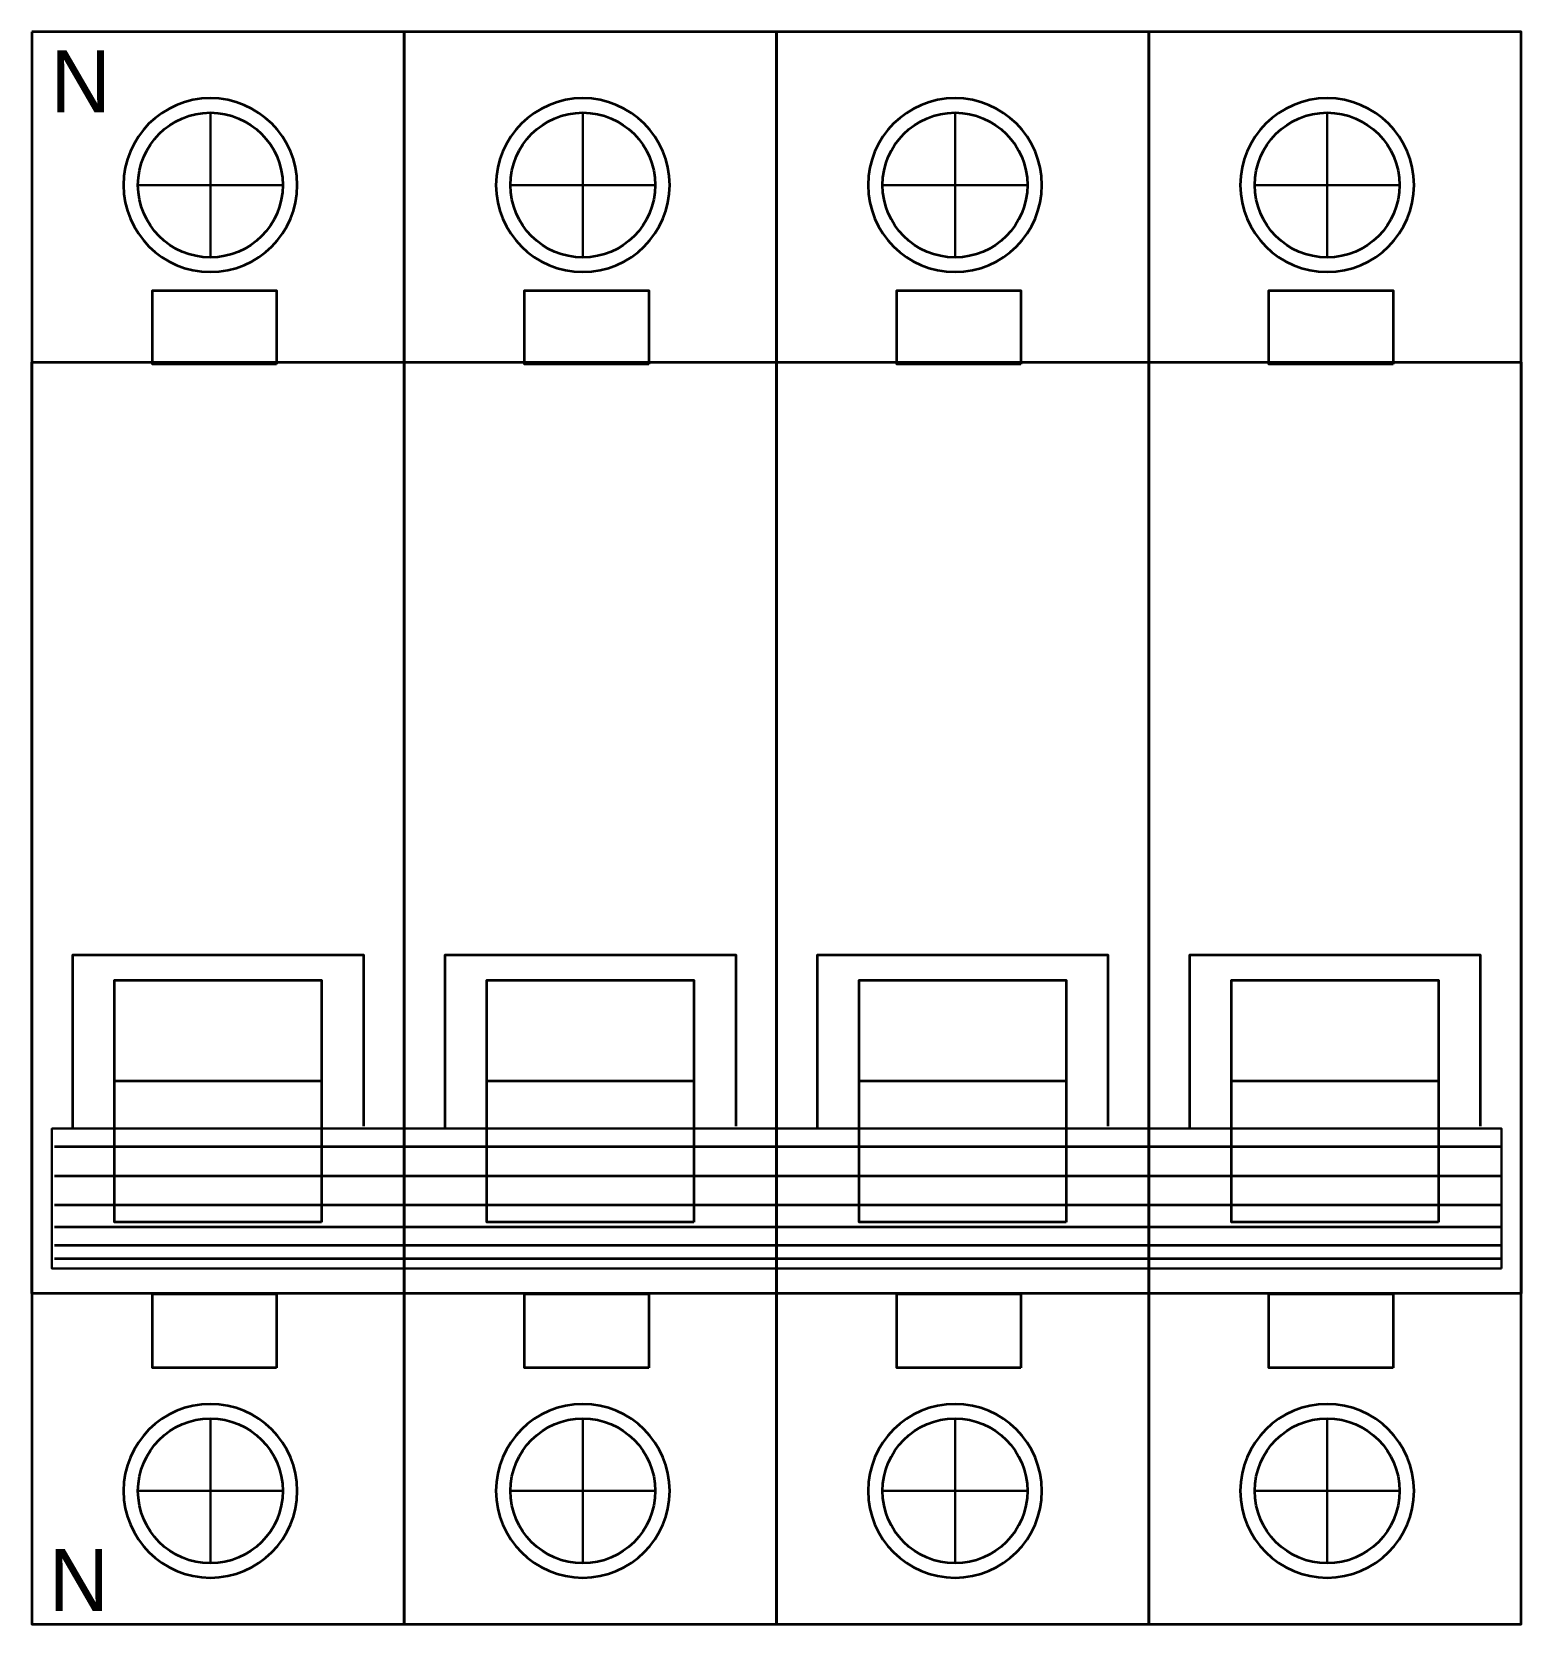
# Model space of a CAD drawing. Header units: inches. Extents: x -0.8 to 71.2, y -76.6 to 0.4.
import ezdxf

# ---------------------------------------------------------------- set-up
doc = ezdxf.new("R2010")
doc.units = ezdxf.units.IN
doc.header["$MEASUREMENT"] = 0
doc.layers.add('Layer 1', color=7, linetype='Continuous')

# ---------------------------------------------------------------- blocks, each defined once
blk = doc.blocks.new('block 3')
at = {"layer": 'Layer 1', "lineweight": 0}
blk.add_lwpolyline([(92.982, 0), (92.982, -77), (110.982, -77), (110.982, 0), (92.982, 0)], dxfattribs=at)
blk = doc.blocks.new('block 4')
at = {"layer": 'Layer 1', "color": 7, "lineweight": 35}
blk.add_lwpolyline([(92.982, 0), (92.982, -77), (110.982, -77), (110.982, 0), (92.982, 0)], dxfattribs=at)
blk = doc.blocks.new('block 2')
at = {"layer": 'Layer 1'}
for name in ['block 3', 'block 4']:
    blk.add_blockref(name, (0, 0), dxfattribs=at)
blk = doc.blocks.new('block 6')
at = {"layer": 'Layer 1', "lineweight": 0}
blk.add_lwpolyline([(110.982, 0), (110.982, -77), (128.982, -77), (128.982, 0), (110.982, 0)], dxfattribs=at)
blk = doc.blocks.new('block 7')
at = {"layer": 'Layer 1', "color": 7, "lineweight": 35}
blk.add_lwpolyline([(110.982, 0), (110.982, -77), (128.982, -77), (128.982, 0), (110.982, 0)], dxfattribs=at)
blk = doc.blocks.new('block 5')
at = {"layer": 'Layer 1'}
for name in ['block 6', 'block 7']:
    blk.add_blockref(name, (0, 0), dxfattribs=at)
blk = doc.blocks.new('block 9')
at = {"layer": 'Layer 1', "lineweight": 0}
blk.add_lwpolyline([(128.982, 0), (128.982, -77), (146.982, -77), (146.982, 0), (128.982, 0)], dxfattribs=at)
blk = doc.blocks.new('block 10')
at = {"layer": 'Layer 1', "color": 7, "lineweight": 35}
blk.add_lwpolyline([(128.982, 0), (128.982, -77), (146.982, -77), (146.982, 0), (128.982, 0)], dxfattribs=at)
blk = doc.blocks.new('block 8')
at = {"layer": 'Layer 1'}
for name in ['block 9', 'block 10']:
    blk.add_blockref(name, (0, 0), dxfattribs=at)
blk = doc.blocks.new('block 12')
at = {"layer": 'Layer 1', "lineweight": 0}
blk.add_lwpolyline([(146.981, 0), (146.981, -77), (164.981, -77), (164.981, 0), (146.981, 0)], dxfattribs=at)
blk = doc.blocks.new('block 13')
at = {"layer": 'Layer 1', "color": 7, "lineweight": 35}
blk.add_lwpolyline([(146.981, 0), (146.981, -77), (164.981, -77), (164.981, 0), (146.981, 0)], dxfattribs=at)
blk = doc.blocks.new('block 11')
at = {"layer": 'Layer 1'}
for name in ['block 12', 'block 13']:
    blk.add_blockref(name, (0, 0), dxfattribs=at)
blk = doc.blocks.new('block 14')
at = {"layer": 'Layer 1', "color": 7, "lineweight": 30}
for points in [[(119.619, -3.908), (119.619, -10.908)], [(116.12, -7.408), (123.12, -7.408)]]:
    blk.add_lwpolyline(points, dxfattribs=at)
blk = doc.blocks.new('block 15')
at = {"layer": 'Layer 1', "color": 7, "lineweight": 30}
for points in [[(119.619, -67.056), (119.619, -74.056)], [(116.12, -70.556), (123.12, -70.556)]]:
    blk.add_lwpolyline(points, dxfattribs=at)
blk = doc.blocks.new('block 17')
at = {"layer": 'Layer 1', "color": 7, "lineweight": 30}
for points in [[(101.613, -3.908), (101.613, -10.908)], [(98.113, -7.408), (105.113, -7.408)]]:
    blk.add_lwpolyline(points, dxfattribs=at)
blk = doc.blocks.new('block 16')
at = {"layer": 'Layer 1', "color": 7, "lineweight": 35}
for points, knots in [([(101.614, -11.609), (99.298, -11.609), (97.413, -9.724), (97.413, -7.408), (97.413, -5.093), (99.298, -3.208), (101.614, -3.208), (103.929, -3.208), (105.813, -5.093), (105.813, -7.408), (105.813, -9.724), (103.929, -11.609), (101.614, -11.609), (101.614, -11.609), (101.614, -11.609), (101.614, -11.609)], [0, 0, 0, 0, 1, 1, 1, 2, 2, 2, 3, 3, 3, 4, 4, 4, 5, 5, 5, 5]), ([(98.113, -7.409), (98.113, -9.342), (99.68, -10.908), (101.613, -10.908), (103.546, -10.908), (105.113, -9.342), (105.113, -7.409), (105.113, -5.475), (103.546, -3.908), (101.613, -3.908), (99.68, -3.908), (98.113, -5.475), (98.113, -7.409)], [0, 0, 0, 0, 1, 1, 1, 2, 2, 2, 3, 3, 3, 4, 4, 4, 4])]:
    blk.add_open_spline(points, degree=3, knots=knots, dxfattribs=at)
at = {"layer": 'Layer 1'}
blk.add_blockref('block 17', (0, 0), dxfattribs=at)
blk = doc.blocks.new('block 19')
at = {"layer": 'Layer 1', "color": 7, "lineweight": 30}
for points in [[(101.613, -67.056), (101.613, -74.056)], [(98.113, -70.556), (105.113, -70.556)]]:
    blk.add_lwpolyline(points, dxfattribs=at)
blk = doc.blocks.new('block 18')
at = {"layer": 'Layer 1', "color": 7, "lineweight": 35}
for points, knots in [([(101.613, -74.756), (99.297, -74.756), (97.413, -72.872), (97.413, -70.555), (97.413, -68.24), (99.297, -66.356), (101.613, -66.356), (103.929, -66.356), (105.813, -68.24), (105.813, -70.555), (105.813, -72.872), (103.929, -74.756), (101.613, -74.756), (101.613, -74.756), (101.613, -74.756), (101.613, -74.756)], [0, 0, 0, 0, 1, 1, 1, 2, 2, 2, 3, 3, 3, 4, 4, 4, 5, 5, 5, 5]), ([(98.113, -70.556), (98.113, -72.489), (99.68, -74.056), (101.613, -74.056), (103.546, -74.056), (105.113, -72.489), (105.113, -70.556), (105.113, -68.623), (103.546, -67.056), (101.613, -67.056), (99.68, -67.056), (98.113, -68.623), (98.113, -70.556)], [0, 0, 0, 0, 1, 1, 1, 2, 2, 2, 3, 3, 3, 4, 4, 4, 4])]:
    blk.add_open_spline(points, degree=3, knots=knots, dxfattribs=at)
at = {"layer": 'Layer 1'}
blk.add_blockref('block 19', (0, 0), dxfattribs=at)
blk = doc.blocks.new('block 20')
at = {"layer": 'Layer 1', "color": 7, "lineweight": 30}
for points in [[(137.611, -3.908), (137.611, -10.908)], [(134.111, -7.408), (141.111, -7.408)]]:
    blk.add_lwpolyline(points, dxfattribs=at)
blk = doc.blocks.new('block 21')
at = {"layer": 'Layer 1', "color": 7, "lineweight": 30}
for points in [[(137.611, -67.056), (137.611, -74.056)], [(134.111, -70.556), (141.111, -70.556)]]:
    blk.add_lwpolyline(points, dxfattribs=at)
blk = doc.blocks.new('block 22')
at = {"layer": 'Layer 1', "color": 7, "lineweight": 30}
for points in [[(137.611, -3.908), (137.611, -10.908)], [(134.111, -7.408), (141.111, -7.408)]]:
    blk.add_lwpolyline(points, dxfattribs=at)
blk = doc.blocks.new('block 23')
at = {"layer": 'Layer 1', "color": 7, "lineweight": 30}
for points in [[(137.611, -67.056), (137.611, -74.056)], [(134.111, -70.556), (141.111, -70.556)]]:
    blk.add_lwpolyline(points, dxfattribs=at)
blk = doc.blocks.new('block 24')
at = {"layer": 'Layer 1', "color": 7, "lineweight": 30}
for points in [[(155.603, -3.908), (155.603, -10.908)], [(152.103, -7.408), (159.103, -7.408)]]:
    blk.add_lwpolyline(points, dxfattribs=at)
blk = doc.blocks.new('block 25')
at = {"layer": 'Layer 1', "color": 7, "lineweight": 30}
for points in [[(155.603, -67.056), (155.603, -74.056)], [(152.103, -70.556), (159.103, -70.556)]]:
    blk.add_lwpolyline(points, dxfattribs=at)
blk = doc.blocks.new('block 26')
at = {"layer": 'Layer 1', "color": 7, "lineweight": 30}
for points in [[(155.603, -3.908), (155.603, -10.908)], [(152.103, -7.408), (159.103, -7.408)]]:
    blk.add_lwpolyline(points, dxfattribs=at)
blk = doc.blocks.new('block 27')
at = {"layer": 'Layer 1', "color": 7, "lineweight": 30}
for points in [[(155.603, -67.056), (155.603, -74.056)], [(152.103, -70.556), (159.103, -70.556)]]:
    blk.add_lwpolyline(points, dxfattribs=at)
blk = doc.blocks.new('block 28')
at = {"layer": 'Layer 1', "color": 7, "lineweight": 35}
for points in [[(94.075, -53.905), (164.042, -53.905)], [(94.075, -55.316), (164.042, -55.316)], [(94.075, -56.727), (164.042, -56.727)], [(94.075, -57.785), (164.042, -57.785)], [(94.075, -58.677), (164.042, -58.677)], [(94.075, -59.321), (164.042, -59.321)]]:
    blk.add_lwpolyline(points, dxfattribs=at)
blk = doc.blocks.new('block 29')
at = {"layer": 'Layer 1', "color": 7, "lineweight": 35}
for points in [[(104.813, -16.078), (98.813, -16.078), (98.813, -12.513), (104.813, -12.513), (104.813, -16.078)], [(122.804, -16.078), (116.804, -16.078), (116.804, -12.513), (122.804, -12.513), (122.804, -16.078)], [(140.796, -16.078), (134.796, -16.078), (134.796, -12.513), (140.796, -12.513), (140.796, -16.078)], [(158.788, -16.078), (152.788, -16.078), (152.788, -12.513), (158.788, -12.513), (158.788, -16.078)], [(104.813, -64.6), (98.813, -64.6), (98.813, -61.034), (104.813, -61.034), (104.813, -64.6)], [(122.804, -64.6), (116.804, -64.6), (116.804, -61.034), (122.804, -61.034), (122.804, -64.6)], [(140.796, -64.6), (134.796, -64.6), (134.796, -61.034), (140.796, -61.034), (140.796, -64.6)], [(158.788, -64.6), (152.788, -64.6), (152.788, -61.034), (158.788, -61.034), (158.788, -64.6)]]:
    blk.add_lwpolyline(points, dxfattribs=at)

msp = doc.modelspace()

# ---------------------------------------------------------------- linework, layer by layer
at = {"layer": 'Layer 1', "color": 7, "lineweight": 35}
for points in [[(17.234, -60.613), (-0.766, -60.613), (-0.766, -15.566), (17.234, -15.566), (17.234, -60.613)], [(35.234, -60.613), (17.234, -60.613), (17.234, -15.566), (35.234, -15.566), (35.234, -60.613)], [(53.233, -60.613), (35.233, -60.613), (35.233, -15.566), (53.233, -15.566), (53.233, -60.613)], [(71.233, -60.613), (53.233, -60.613), (53.233, -15.566), (71.233, -15.566), (71.233, -60.613)], [(1.218, -52.63), (1.218, -44.224), (15.26, -44.224), (15.26, -52.51)], [(19.218, -52.63), (19.218, -44.224), (33.26, -44.224), (33.26, -52.51)], [(37.217, -52.63), (37.217, -44.224), (51.259, -44.224), (51.259, -52.51)], [(55.217, -52.63), (55.217, -44.224), (69.259, -44.224), (69.259, -52.51)], [(13.234, -57.162), (3.234, -57.162), (3.234, -45.455), (13.234, -45.455), (13.234, -57.162)], [(31.234, -57.162), (21.234, -57.162), (21.234, -45.455), (31.234, -45.455), (31.234, -57.162)], [(49.233, -57.162), (39.233, -57.162), (39.233, -45.455), (49.233, -45.455), (49.233, -57.162)], [(67.233, -57.162), (57.233, -57.162), (57.233, -45.455), (67.233, -45.455), (67.233, -57.162)], [(3.195, -50.328), (13.167, -50.328)], [(21.195, -50.328), (31.167, -50.328)], [(39.194, -50.328), (49.166, -50.328)], [(57.194, -50.328), (67.166, -50.328)], [(1.431, -56.325), (14.931, -56.325)]]:
    msp.add_lwpolyline(points, dxfattribs=at)
at = {"layer": 'Layer 1', "color": 7, "lineweight": 30}
msp.add_lwpolyline([(70.288, -59.406), (0.203, -59.406), (0.203, -52.634), (70.288, -52.634), (70.288, -59.406)], dxfattribs=at)
at = {"layer": 'Layer 1', "color": 7, "lineweight": 35}
for points, knots in [([(25.871, -11.207), (23.556, -11.207), (21.671, -9.322), (21.671, -7.006), (21.671, -4.691), (23.556, -2.806), (25.871, -2.806), (28.187, -2.806), (30.072, -4.691), (30.072, -7.006), (30.072, -9.322), (28.187, -11.207), (25.871, -11.207), (25.871, -11.207), (25.871, -11.207), (25.871, -11.207)], [0, 0, 0, 0, 1, 1, 1, 2, 2, 2, 3, 3, 3, 4, 4, 4, 5, 5, 5, 5]), ([(43.863, -11.207), (41.547, -11.207), (39.663, -9.322), (39.663, -7.006), (39.663, -4.691), (41.547, -2.806), (43.863, -2.806), (46.179, -2.806), (48.063, -4.691), (48.063, -7.006), (48.063, -9.322), (46.179, -11.207), (43.863, -11.207), (43.863, -11.207), (43.863, -11.207), (43.863, -11.207)], [0, 0, 0, 0, 1, 1, 1, 2, 2, 2, 3, 3, 3, 4, 4, 4, 5, 5, 5, 5]), ([(43.863, -11.207), (41.547, -11.207), (39.663, -9.322), (39.663, -7.006), (39.663, -4.691), (41.547, -2.806), (43.863, -2.806), (46.179, -2.806), (48.063, -4.691), (48.063, -7.006), (48.063, -9.322), (46.179, -11.207), (43.863, -11.207), (43.863, -11.207), (43.863, -11.207), (43.863, -11.207)], [0, 0, 0, 0, 1, 1, 1, 2, 2, 2, 3, 3, 3, 4, 4, 4, 5, 5, 5, 5]), ([(61.855, -11.207), (59.539, -11.207), (57.654, -9.322), (57.654, -7.006), (57.654, -4.691), (59.539, -2.806), (61.855, -2.806), (64.17, -2.806), (66.055, -4.691), (66.055, -7.006), (66.055, -9.322), (64.17, -11.207), (61.855, -11.207), (61.855, -11.207), (61.855, -11.207), (61.855, -11.207)], [0, 0, 0, 0, 1, 1, 1, 2, 2, 2, 3, 3, 3, 4, 4, 4, 5, 5, 5, 5]), ([(61.855, -11.207), (59.539, -11.207), (57.654, -9.322), (57.654, -7.006), (57.654, -4.691), (59.539, -2.806), (61.855, -2.806), (64.17, -2.806), (66.055, -4.691), (66.055, -7.006), (66.055, -9.322), (64.17, -11.207), (61.855, -11.207), (61.855, -11.207), (61.855, -11.207), (61.855, -11.207)], [0, 0, 0, 0, 1, 1, 1, 2, 2, 2, 3, 3, 3, 4, 4, 4, 5, 5, 5, 5]), ([(22.371, -7.006), (22.371, -8.939), (23.938, -10.506), (25.871, -10.506), (27.804, -10.506), (29.371, -8.939), (29.371, -7.006), (29.371, -5.073), (27.804, -3.506), (25.871, -3.506), (23.938, -3.506), (22.371, -5.073), (22.371, -7.006)], [0, 0, 0, 0, 1, 1, 1, 2, 2, 2, 3, 3, 3, 4, 4, 4, 4]), ([(40.363, -7.006), (40.363, -8.939), (41.93, -10.506), (43.863, -10.506), (45.796, -10.506), (47.363, -8.939), (47.363, -7.006), (47.363, -5.073), (45.796, -3.506), (43.863, -3.506), (41.93, -3.506), (40.363, -5.073), (40.363, -7.006)], [0, 0, 0, 0, 1, 1, 1, 2, 2, 2, 3, 3, 3, 4, 4, 4, 4]), ([(40.363, -7.006), (40.363, -8.939), (41.93, -10.506), (43.863, -10.506), (45.796, -10.506), (47.363, -8.939), (47.363, -7.006), (47.363, -5.073), (45.796, -3.506), (43.863, -3.506), (41.93, -3.506), (40.363, -5.073), (40.363, -7.006)], [0, 0, 0, 0, 1, 1, 1, 2, 2, 2, 3, 3, 3, 4, 4, 4, 4]), ([(58.355, -7.006), (58.355, -8.939), (59.922, -10.506), (61.854, -10.506), (63.788, -10.506), (65.355, -8.939), (65.355, -7.006), (65.355, -5.073), (63.788, -3.506), (61.854, -3.506), (59.922, -3.506), (58.355, -5.073), (58.355, -7.006)], [0, 0, 0, 0, 1, 1, 1, 2, 2, 2, 3, 3, 3, 4, 4, 4, 4]), ([(58.355, -7.006), (58.355, -8.939), (59.922, -10.506), (61.854, -10.506), (63.788, -10.506), (65.355, -8.939), (65.355, -7.006), (65.355, -5.073), (63.788, -3.506), (61.854, -3.506), (59.922, -3.506), (58.355, -5.073), (58.355, -7.006)], [0, 0, 0, 0, 1, 1, 1, 2, 2, 2, 3, 3, 3, 4, 4, 4, 4]), ([(25.871, -74.354), (23.556, -74.354), (21.671, -72.47), (21.671, -70.154), (21.671, -67.838), (23.556, -65.954), (25.871, -65.954), (28.187, -65.954), (30.072, -67.838), (30.072, -70.154), (30.072, -72.47), (28.187, -74.354), (25.871, -74.354), (25.871, -74.354), (25.871, -74.354), (25.871, -74.354)], [0, 0, 0, 0, 1, 1, 1, 2, 2, 2, 3, 3, 3, 4, 4, 4, 5, 5, 5, 5]), ([(43.863, -74.354), (41.547, -74.354), (39.663, -72.47), (39.663, -70.154), (39.663, -67.838), (41.547, -65.954), (43.863, -65.954), (46.179, -65.954), (48.063, -67.838), (48.063, -70.154), (48.063, -72.47), (46.179, -74.354), (43.863, -74.354), (43.863, -74.354), (43.863, -74.354), (43.863, -74.354)], [0, 0, 0, 0, 1, 1, 1, 2, 2, 2, 3, 3, 3, 4, 4, 4, 5, 5, 5, 5]), ([(43.863, -74.354), (41.547, -74.354), (39.663, -72.47), (39.663, -70.154), (39.663, -67.838), (41.547, -65.954), (43.863, -65.954), (46.179, -65.954), (48.063, -67.838), (48.063, -70.154), (48.063, -72.47), (46.179, -74.354), (43.863, -74.354), (43.863, -74.354), (43.863, -74.354), (43.863, -74.354)], [0, 0, 0, 0, 1, 1, 1, 2, 2, 2, 3, 3, 3, 4, 4, 4, 5, 5, 5, 5]), ([(61.855, -74.354), (59.539, -74.354), (57.654, -72.47), (57.654, -70.154), (57.654, -67.838), (59.539, -65.954), (61.855, -65.954), (64.17, -65.954), (66.055, -67.838), (66.055, -70.154), (66.055, -72.47), (64.17, -74.354), (61.855, -74.354), (61.855, -74.354), (61.855, -74.354), (61.855, -74.354)], [0, 0, 0, 0, 1, 1, 1, 2, 2, 2, 3, 3, 3, 4, 4, 4, 5, 5, 5, 5]), ([(61.855, -74.354), (59.539, -74.354), (57.654, -72.47), (57.654, -70.154), (57.654, -67.838), (59.539, -65.954), (61.855, -65.954), (64.17, -65.954), (66.055, -67.838), (66.055, -70.154), (66.055, -72.47), (64.17, -74.354), (61.855, -74.354), (61.855, -74.354), (61.855, -74.354), (61.855, -74.354)], [0, 0, 0, 0, 1, 1, 1, 2, 2, 2, 3, 3, 3, 4, 4, 4, 5, 5, 5, 5]), ([(22.371, -70.154), (22.371, -72.087), (23.938, -73.654), (25.871, -73.654), (27.804, -73.654), (29.371, -72.087), (29.371, -70.154), (29.371, -68.221), (27.804, -66.654), (25.871, -66.654), (23.938, -66.654), (22.371, -68.221), (22.371, -70.154)], [0, 0, 0, 0, 1, 1, 1, 2, 2, 2, 3, 3, 3, 4, 4, 4, 4]), ([(40.363, -70.154), (40.363, -72.087), (41.93, -73.654), (43.863, -73.654), (45.796, -73.654), (47.363, -72.087), (47.363, -70.154), (47.363, -68.221), (45.796, -66.654), (43.863, -66.654), (41.93, -66.654), (40.363, -68.221), (40.363, -70.154)], [0, 0, 0, 0, 1, 1, 1, 2, 2, 2, 3, 3, 3, 4, 4, 4, 4]), ([(40.363, -70.154), (40.363, -72.087), (41.93, -73.654), (43.863, -73.654), (45.796, -73.654), (47.363, -72.087), (47.363, -70.154), (47.363, -68.221), (45.796, -66.654), (43.863, -66.654), (41.93, -66.654), (40.363, -68.221), (40.363, -70.154)], [0, 0, 0, 0, 1, 1, 1, 2, 2, 2, 3, 3, 3, 4, 4, 4, 4]), ([(58.355, -70.154), (58.355, -72.087), (59.922, -73.654), (61.854, -73.654), (63.788, -73.654), (65.355, -72.087), (65.355, -70.154), (65.355, -68.221), (63.788, -66.654), (61.854, -66.654), (59.922, -66.654), (58.355, -68.221), (58.355, -70.154)], [0, 0, 0, 0, 1, 1, 1, 2, 2, 2, 3, 3, 3, 4, 4, 4, 4]), ([(58.355, -70.154), (58.355, -72.087), (59.922, -73.654), (61.854, -73.654), (63.788, -73.654), (65.355, -72.087), (65.355, -70.154), (65.355, -68.221), (63.788, -66.654), (61.854, -66.654), (59.922, -66.654), (58.355, -68.221), (58.355, -70.154)], [0, 0, 0, 0, 1, 1, 1, 2, 2, 2, 3, 3, 3, 4, 4, 4, 4])]:
    msp.add_open_spline(points, degree=3, knots=knots, dxfattribs=at)

# ---------------------------------------------------------------- block references
at = {"layer": 'Layer 1'}
for name in ['block 2', 'block 5', 'block 8', 'block 11', 'block 16', 'block 14', 'block 20', 'block 22', 'block 24', 'block 26', 'block 29', 'block 28', 'block 18', 'block 15', 'block 21', 'block 23', 'block 25', 'block 27']:
    msp.add_blockref(name, (-93.748, 0.402), dxfattribs=at)

# ---------------------------------------------------------------- texts
at = {"char_height": 3, "attachment_point": 1}
for insert in [(0.144, -0.492), (0.063, -72.967)]:
    msp.add_mtext_dynamic_manual_height_columns('\\pt3;N', width=2.04555, gutter_width=1, heights=[1.656], dxfattribs=dict(at, insert=insert))

doc.saveas('drawing.dxf')
